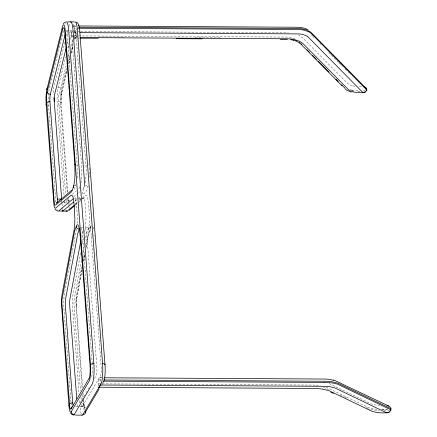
<?xml version="1.0" encoding="UTF-8"?>
<svg xmlns="http://www.w3.org/2000/svg" width="437" height="437" viewBox="0 0 437 437"><rect width="100%" height="100%" fill="white"/><g stroke="black" fill="none" stroke-linecap="round" stroke-linejoin="round"><path stroke-width="0.33" stroke-dasharray="2.19 1.64" d="M86.122 235.69L85.373 239.673M88.7 233.522L85.98 248.041M76.426 229.228L64.627 292.26A14.716 2.496 -89.7 0 0 63.988 309.363L70.991 402.007M80.703 252.914L73.329 292.309A14.716 2.496 -89.7 0 0 72.689 309.412L79.026 393.267M82.424 243.726L83.527 237.815M84.636 231.905L85.128 229.283A14.716 2.496 -89.7 0 0 85.767 212.174L85.33 206.33A14.716 2.496 -89.7 0 0 82.768 198.114L81.801 198.158M81.446 260.681L74.317 298.761A5.889 1 -89.7 0 0 74.061 305.605L80.501 390.809M83.161 251.493L84.144 246.239M81.719 266.903L76.562 294.472L76.016 299.099A12.187 2.065 -89.7 0 0 75.88 302.743L82.129 388.63M83.32 258.365L84.669 251.144M85.778 245.233L88.531 230.457L89.164 224.509A18.283 3.103 -89.7 0 0 89.372 219.041L89.126 210.918L87.832 198.649A18.283 3.103 -89.7 0 0 87.012 196.022L85.854 195.06L82.697 197.655M81.927 269.711L76.53 299.449A9.101 1.546 -89.7 0 0 76.377 303.529L76.502 306.889M83.522 261.173L84.631 255.263M81.948 269.929L76.541 299.34L76.584 298.826L76.502 306.889M83.582 261.211L84.712 255.175M86.089 247.801L88.727 233.702L91.087 226.355L90.475 227.322L90.989 226.879L89.153 227.737L84.467 227.71M66.708 68.035L61.224 90.164L60.672 94.25A12.285 2.081 -89.7 0 0 60.475 98.232L60.628 104.274L67.325 192.859M66.817 71.1L61.185 94.796L66.954 71.023M72.138 31.153L72.067 31.459A3.146 0.535 -89.7 0 0 71.919 35.856L72.034 36.839A3.146 0.535 -89.7 0 0 72.646 37.953M55.881 202.178L48.567 105.475A14.716 2.496 -89.7 0 1 49.49 87.061L57.258 55.783M57.422 55.128L63.567 30.366M65.009 42.121L53.844 87.089A14.716 2.496 -89.7 0 0 53.374 89.525L53.729 94.255M66.626 35.605L67.757 31.043M68.888 26.482L69.374 24.527A14.716 2.496 -89.7 0 1 69.849 23.008M67.282 43.492L68.248 39.587M69.871 33.07L70.193 31.764A5.889 1 -89.7 0 1 71.652 34.048L81.582 165.394A14.716 2.496 -89.7 0 1 80.894 182.759M64.02 194.787L57.269 105.525A14.716 2.496 -89.7 0 1 58.192 87.11L65.637 57.132M67.899 48.01L68.871 44.099M70.002 39.538L72.105 31.065M73.241 26.504L73.727 24.548A14.716 2.496 -89.7 0 1 74.203 23.035M65.545 193.007L58.64 101.717A5.889 1 -89.7 0 1 59.011 94.348L66.615 63.72M68.232 57.203L69.368 52.642M70.985 46.125L72.602 39.609M74.219 33.092L74.541 31.786A5.889 1 -89.7 0 1 76.005 34.075L85.936 165.421A14.716 2.496 -89.7 0 1 85.242 182.786M68.325 61.519L69.942 55.002M71.073 50.441L73.017 42.618M74.312 37.407L76.415 28.935M68.756 63.278L69.893 58.716M71.346 52.855L73.126 45.683M74.743 39.166L76.524 31.999M68.751 63.769L69.893 59.175M71.362 53.265L73.154 46.038M74.787 39.472L76.415 32.906M88.274 185.944L86.734 190.543A17.633 2.988 -89.7 0 1 85.723 192.193L82.642 194.738M79.731 186.61L79.283 187.844A14.716 2.496 -89.7 0 1 78.436 189.221L78.278 189.33M84.144 186.457L83.636 187.872A14.716 2.496 -89.7 0 1 82.79 189.243L81.632 190.182M80.381 198.458L79.938 199.687A14.716 2.496 -89.7 0 0 78.698 197.95M81.932 194.148L84.592 186.768M83.003 230.911L82.62 231.976A14.716 2.496 -89.7 0 0 81.894 234.959M91.251 225.306L90.688 226.53A2.944 2.617 19.8 0 1 87.99 229.168L86.968 231.998A14.716 2.496 -89.7 0 0 86.247 234.986M90.688 226.53L89.672 229.359A17.633 2.988 -89.7 0 0 88.804 232.943M103.569 378.475L103.645 378.333A8.806 1.491 -89.7 0 0 103.798 377.95M91.278 376.536L91.841 375.585A5.889 1 -89.7 0 0 92.507 367.391L92.223 363.6M79.916 403.214L81.32 400.833M81.599 400.358L83.565 397.025M83.844 396.55L84.685 395.124M86.089 392.743L86.93 391.317M88.334 388.935L89.175 387.504M94.507 378.464L96.195 375.607A5.889 1 -89.7 0 0 96.861 367.413L86.93 236.073A14.716 2.496 -89.7 0 0 84.549 227.743M85.461 408.158A2.944 2.786 30.5 0 0 82.582 406.093L100.543 375.634A5.889 1 -89.7 0 0 101.209 367.441L91.278 236.095A14.716 2.496 -89.7 0 0 87.99 229.168M101.783 385.199L102.832 383.484M98.352 385.554A3.146 0.535 -89.7 0 1 98.325 385.019L98.276 383.844A3.146 0.535 -89.7 0 1 98.669 379.977L100.062 377.759L102.722 377.776M72.416 194.225L76.311 190.974M68.003 201.566L70.925 199.13M73.842 196.688L77.737 193.438M78.715 192.624L79.687 191.81M75.497 200.528L76.47 199.714M74.853 201.244L76.797 199.616M78.747 197.994L79.72 197.18M74.907 204.161L76.852 202.533M79.774 200.091L80.747 199.283M74.978 204.614L76.928 202.992M79.851 200.55L80.823 199.742M81.795 198.928L84.805 197.267L82.73 199.004M74.94 205.51L78.573 202.473M79.092 202.041L80.648 200.736M73.908 189.325L74.088 189.194A14.716 2.496 -89.7 0 0 74.935 187.823L75.951 184.993A2.944 2.617 19.8 0 0 74.896 185.173M76.005 30.628L69.254 30.89M365.479 90.115L362.497 90.601M389.695 410.365L385.106 410.638A21.184 5.517 -2.3 0 1 384.025 410.665M381.812 409.496A21.184 5.517 -2.3 0 0 385.057 409.464L388.176 409.311M381.894 409.578L386.647 409.403M357.865 91.765L360.246 91.683M74.53 38.15L79.288 38.172M73.542 25.936L76.251 25.952M73.913 26.531L75.912 26.542M73.334 26.236A3.146 0.535 -89.7 0 1 73.99 27.236L75.989 27.247M73.99 27.236L74.104 28.219L78.764 28.247M74.072 31.469L80.08 31.508M80.747 31.508L287.125 32.699A24.652 14.252 -6.7 0 1 288.458 32.77M73.962 32.617L77.955 32.638M71.919 35.856L73.924 35.867M74.59 35.872L285.629 37.069A21.08 12.187 -6.7 0 1 289.9 37.364L295.658 38.844M72.034 36.839L78.048 36.872M98.751 36.992L125.463 37.145M194.918 37.538L221.63 37.691M74.115 37.555L78.119 37.577M80.495 198.152L74.066 198.059M63.605 202.342L67.145 202.386L66.828 202.353M81.118 227.688L83.795 227.704M100.155 377.661L101.515 377.666M98.669 379.977L103.367 379.982M98.276 383.844L101.613 383.861M102.28 383.866L311.98 385.057A21.08 5.49 -2.3 0 1 316.246 385.205M98.325 385.019L99.658 385.024M75.552 406.279L79.567 406.301M80.239 406.306L83.298 406.53L84.27 407.191L83.888 406.601L84.456 407.519L83.833 403.793M68.647 30.863L66.156 30.77L66.588 30.863M316.246 385.205L320.206 385.603M377.055 409.289L371.794 408.579L368.484 407.557L326.237 387.258M351.916 90.224L354.451 90.634A21.184 12.247 -6.7 0 0 359.307 90.836M350.605 89.896L352.905 90.415M370.816 409.513L378.644 410.567A21.184 5.517 -2.3 0 0 379.698 410.616M350.496 89.885L351.424 90.126M323.5 387.395L328.422 389.46M352.342 85.723L349.398 84.631L347.633 83.462L302.633 37.795L298.864 35.239M369.167 408.999L369.926 409.261M329.034 383.549L371.816 404.11L376.76 405.29A16.442 4.283 -2.3 0 0 379.529 405.541M340.188 395.114L344.465 397.167M345.001 397.424L346.607 398.194M366.392 407.705L368.533 408.732M311.488 34.987L312.335 35.85M312.761 36.282L314.028 37.571M319.966 43.602L320.818 44.459M328.875 52.642L330.569 54.363M331.421 55.226L336.506 60.393M336.932 60.819L338.205 62.114M339.052 62.977L340.745 64.698M341.597 65.561L342.444 66.419M344.99 69.002L346.683 70.723M348.382 72.449L349.229 73.307M84.953 409.179L84.827 409.016A9.215 1.562 -89.7 0 1 84.357 407.754L83.456 398.855M69.407 208.165L69.106 207.684A12.187 2.065 -89.7 0 1 68.822 206.936M68.735 203.216L69.346 204.194M365.354 89.59L365.441 89.891M84.062 410.185L82.997 400.128M93.966 229.305L93.502 227.295A18.616 3.157 -89.7 0 0 92.977 225.847M68.33 204.707L68.445 205.346M68.565 201.249L68.412 199.906L68.56 201.594M77.169 178.023A14.716 2.496 -89.7 0 0 77.234 165.372L67.303 34.026A5.889 1 -89.7 0 0 66.085 31.016M80.954 228.087A14.716 2.496 -89.7 0 1 82.577 236.046L92.174 362.972M67.85 192.427L61.054 102.531L61.087 103.001A2.944 1.256 -4.3 0 0 58.64 101.717M68.21 197.185L68.451 200.381M76.47 306.419L82.604 387.564M83.014 392.978L83.32 397.031M67.79 198.944L67.992 201.648M82.593 394.72L82.948 399.451M80.965 396.894L81.271 400.953M64.479 200.873L64.632 202.905A14.716 2.496 -89.7 0 0 64.714 203.877M79.589 400.707L79.796 403.411M61.808 201.096L61.961 203.123M62.01 203.8L62.42 209.208M71.045 402.685L71.297 406.066M89.498 167.999L89.498 174.297A18.616 3.157 -89.7 0 1 89.367 177.1M77.098 223.52A14.716 2.496 -89.7 0 0 77.065 212.125L76.628 206.28A14.716 2.496 -89.7 0 0 74.252 197.95M57.149 210A14.716 2.496 -89.7 0 1 56.799 208.864M48.567 105.475A2.944 1.256 -4.3 0 1 47.535 105.383M49.234 87.072A2.944 2.376 13.9 0 1 49.49 87.061M65.026 24.499A14.716 2.496 -89.7 0 1 65.375 23.314M82.577 236.046A2.944 1.256 -4.3 0 1 81.298 235.898M77.234 165.372A2.944 1.256 -4.3 0 1 76.453 165.317M58.192 87.11A2.944 2.376 13.9 0 1 61.366 89.541M60.628 104.274A2.944 1.256 -4.3 0 1 57.269 105.525M81.244 413.872A14.716 2.496 -89.7 0 1 80.053 406.792A2.944 1.256 -4.3 0 0 83.407 405.536M89.055 164.514A2.944 1.256 -4.3 0 1 88.569 164.858M86.75 165.372A2.944 1.256 -4.3 0 1 85.936 165.421M61.639 91.956A2.944 2.376 13.9 0 1 59.011 94.348M67.03 202.38A5.889 1 -89.7 0 1 66.173 200.583M78.179 27.853A8.806 1.491 -89.7 0 1 78.644 28.58M85.734 185.239A2.944 2.617 19.8 0 1 87.755 187.713M69.073 204.347A9.101 1.546 -89.7 0 1 68.877 203.593M82.582 406.093A5.889 1 -89.7 0 1 81.55 404.225M94.507 235.073A2.944 1.256 -4.3 0 1 93.911 235.532M92.376 236.013A2.944 1.256 -4.3 0 1 91.278 236.095M82.456 403.078A2.944 1.256 -4.3 0 1 83.866 404.269M361.618 86.258A16.442 9.505 -6.7 0 1 358.274 86.455M355.134 86.264A16.442 9.505 -6.7 0 1 352.331 85.734M74.104 28.219A3.146 0.535 -89.7 0 1 74.039 32.234M100.761 381.419A3.146 0.535 -89.7 0 0 100.75 381.14L100.707 379.966A3.146 0.535 -89.7 0 0 100.062 377.759M61.999 201.473A5.889 1 -89.7 0 1 61.874 200.889M78.152 406.186A5.889 1 -89.7 0 1 77.07 402.958M60.972 98.472L61.087 103.001L61.256 94.141L61.12 95.485A9.215 1.562 -89.7 0 0 60.972 98.472"/><path stroke-width="0.66" d="M77.535 234.986L77.535 234.986A14.716 2.496 -89.7 0 1 78.267 231.949L79.288 229.119A14.716 2.496 -89.7 0 1 79.496 228.606M74.181 233.516L62.027 299.367A9.101 1.546 -89.7 0 0 61.874 303.442L69.854 407.672A9.215 1.562 -89.7 0 0 70.324 408.934L70.712 409.212L71.105 408.852L89.143 378.251M77.409 235.685L65.616 298.711A5.889 1 -89.7 0 0 65.359 305.556L72.722 402.93A5.889 1 -89.7 0 0 73.045 405.236M80.779 240.962L69.964 298.739A5.889 1 -89.7 0 0 69.707 305.578L76.765 398.899M46.863 89.459L46.169 94.168A12.285 2.081 -89.7 0 0 45.972 98.15L46.125 104.192L54.057 205.854A12.187 2.065 -89.7 0 0 54.603 207.602L55.062 208.214L55.537 208.143L71.351 194.978L72.509 195.94A18.283 3.103 -89.7 0 1 73.329 198.567L74.181 204.997L74.869 218.959A18.283 3.103 -89.7 0 1 74.667 224.427L74.028 230.375L62.059 294.391L61.519 299.017A12.187 2.065 -89.7 0 0 61.377 302.661L68.904 405.454L69.559 410.103A12.285 2.081 -89.7 0 0 70.188 411.785L70.707 412.162L71.231 411.681L89.498 380.545A11.875 2.016 -89.7 0 0 90.383 375.853A11.4 1.934 -89.7 0 0 90.535 374.138A11.875 2.016 -89.7 0 0 90.628 366.621L65.162 29.814A11.875 2.016 -89.7 0 0 64.261 25.559A11.4 1.934 -89.7 0 0 63.955 25.013A11.875 2.016 -89.7 0 0 62.682 25.93L46.863 89.459A2.944 2.376 13.9 0 1 47.343 87.941M62.737 29.044L47.136 91.868L46.617 95.403A9.215 1.562 -89.7 0 0 46.469 98.391L54.286 203.074A9.101 1.546 -89.7 0 0 54.893 205.029L55.483 205.226L71.22 192.111A17.633 2.988 -89.7 0 0 72.231 190.461L73.771 185.862L74.569 180.705A18.616 3.157 -89.7 0 0 74.995 174.21L74.787 164.083L64.823 32.311A8.806 1.491 -89.7 0 0 62.737 29.061M57.864 202.074A5.889 1 -89.7 0 1 57.302 199.043L49.938 101.668A5.889 1 -89.7 0 1 50.31 94.299L65.359 33.693M66.145 48.054L54.663 94.326A5.889 1 -89.7 0 0 54.292 101.69M89.143 378.229A8.806 1.491 -89.7 0 0 90.093 366.55L80.135 234.762L78.999 227.213A18.616 3.157 -89.7 0 0 77.912 224.924L77.327 224.727L76.748 225.224L75.169 229.278A17.633 2.988 -89.7 0 0 74.301 232.861M103.793 381.113L104.001 380.627A11.875 2.016 -89.7 0 0 104.94 375.378A11.4 1.934 -89.7 0 0 105.077 373.619A11.875 2.016 -89.7 0 0 105.131 366.703L79.665 29.896A11.875 2.016 -89.7 0 0 78.66 25.428A11.4 1.934 -89.7 0 0 78.458 25.095M365.452 91.978L364.36 92.655L362.666 92.311L308.38 37.2L306.523 35.834L303.229 34.589A15.967 9.232 -6.7 0 0 298.334 33.9L79.949 32.649M72.75 414.314A14.716 2.496 -89.7 0 0 74.252 414.522L92.212 384.063A14.716 2.496 -89.7 0 0 93.879 363.579L68.675 30.213A14.716 2.496 -89.7 0 0 66.031 22.079M81.888 414.997A14.716 2.496 -89.7 0 0 82.954 414.571L100.914 384.112A14.716 2.496 -89.7 0 0 102.58 363.628L77.376 30.262A14.716 2.496 -89.7 0 0 74.732 22.129M85.384 412.184L93.589 398.435M93.868 397.96L99.199 388.919M102.848 382.73L103.689 381.304M98.664 387.182A3.146 0.535 -89.7 0 0 98.964 387.226L100.357 385.008A3.146 0.535 -89.7 0 0 100.657 383.806M63.376 23.898L63.999 22.915L65.501 22.063M389.263 411.878L388.132 412.714L386.647 412.79A16.442 4.283 -2.3 0 1 377.044 412.539L372.111 411.354L328.75 390.536L321.539 388.952A24.652 6.418 -2.3 0 0 314.023 388.455L98.964 387.226M71.87 190.161L56.291 203.172L57.263 202.528M73.094 198.879L58.492 211.071A14.716 2.496 -89.7 0 1 57.34 210.432M73.553 202.151L62.573 211.235L62.475 209.88M59.459 211.027L67.194 211.12L74.006 205.428M69.226 210.279L74.421 205.942M366.414 89.743L366.627 89.552A1.327 0.765 -6.7 0 0 366.769 89.055L310.904 32.272L306.665 29.951L301.765 28.798A21.08 12.187 -6.7 0 0 297.488 28.503L78.649 27.258M366.397 90.809L366.741 90.535A1.327 0.765 -6.7 0 0 366.883 90.038L311.499 33.709L309.134 31.972L304.944 30.382A20.31 11.739 -6.7 0 0 298.717 29.508L79.43 28.252M390.459 409.065L390.82 408.945A1.327 0.344 -2.3 0 0 390.984 408.721L337.921 383.178L331.508 381.665A20.31 5.288 -2.3 0 0 325.314 381.25L104.028 379.988M390.509 410.239C392.076 408.415 389.312 405.427 386.931 405.58M79.971 38.172L98.336 38.254M67.768 21.866L74.088 21.905M78.96 25.969L297.149 27.241L301.224 27.526L304.9 28.323L307.954 29.569M80.124 37.587L287.836 38.784A24.652 14.252 -6.7 0 1 295.396 39.849L299.58 41.324L302.748 43.312L348.005 89.224L350.108 90.716L353.058 91.808M176.22 38.691L202.184 38.838M57.302 199.043L61.322 199.064M104.716 377.787L324.434 379.037A15.967 4.157 -2.3 0 1 329.301 379.365L333.972 380.392M104.077 381.157L324.249 382.408M100.357 385.008L324.729 386.286A15.967 4.157 -2.3 0 1 329.596 386.608L334.638 387.805L386.647 412.79L389.498 412.064L390.875 410.125A1.327 0.344 -2.3 0 0 391.033 409.895L337.511 384.15L333.371 383.091L328.515 382.555A21.08 5.49 -2.3 0 0 324.249 382.408M75.339 415.09L82.112 415.128M280.172 39.319L287.442 39.379M290.605 39.647L293.598 40.204M293.511 40.182L296.084 40.952M333.639 379.933L388.755 406.049M351.211 92.141L346.743 90.219L345.012 88.858M364.677 86.777L366.293 87.984L366.73 89.787M295.986 40.909L299.842 43.012L299.536 42.766L342.024 85.849M330.864 392.18L333.469 393.437M56.646 210.787L55.073 209.154M76.338 22.123L77.813 23.221L78.846 25.193M72.318 414.871L70.559 413.003M344.946 88.208L341.505 84.778M301.033 43.689L301.962 44.634M307.08 49.829L309.407 52.194M312.663 55.499L316.383 59.274M318.245 61.164L328.941 72.029M335.922 79.113L338.243 81.473M84.811 186.151L73.023 30.24A14.716 2.496 -89.7 0 0 70.379 22.101M53.986 97.637L61.655 199.064M366.741 89.956C366.599 91.743 364.25 92.398 362.666 92.311A16.442 9.505 -6.7 0 1 353.047 91.819M90.525 364.835A2.944 1.256 -4.3 0 1 93.879 363.579M74.252 414.522A2.944 2.786 30.5 0 1 71.231 411.681M69.264 406.257A2.944 1.256 -4.3 0 1 68.904 405.454M46.486 104.995A2.944 1.256 -4.3 0 1 46.125 104.192M79.288 229.119A2.944 2.617 19.8 0 1 76.185 226.448M69.363 404.187A2.944 1.256 -4.3 0 1 72.722 402.93M71.105 408.852A2.944 2.786 30.5 0 1 72.318 406.497M80.659 235.663A2.944 1.256 -4.3 0 1 80.135 234.762M50.31 94.299A2.944 2.376 13.9 0 1 47.136 91.868M46.584 102.919A2.944 1.256 -4.3 0 1 49.938 101.668M75.148 164.886A2.944 1.256 -4.3 0 1 74.787 164.083M73.252 187.631A2.944 2.617 19.8 0 1 74.164 185.578M102.58 363.628A2.944 1.256 -4.3 0 1 105.027 364.917M67.189 211.12A14.716 2.496 -89.7 0 1 66.036 210.481M85.734 411.763A2.944 2.786 30.5 0 1 82.954 414.571"/></g></svg>
